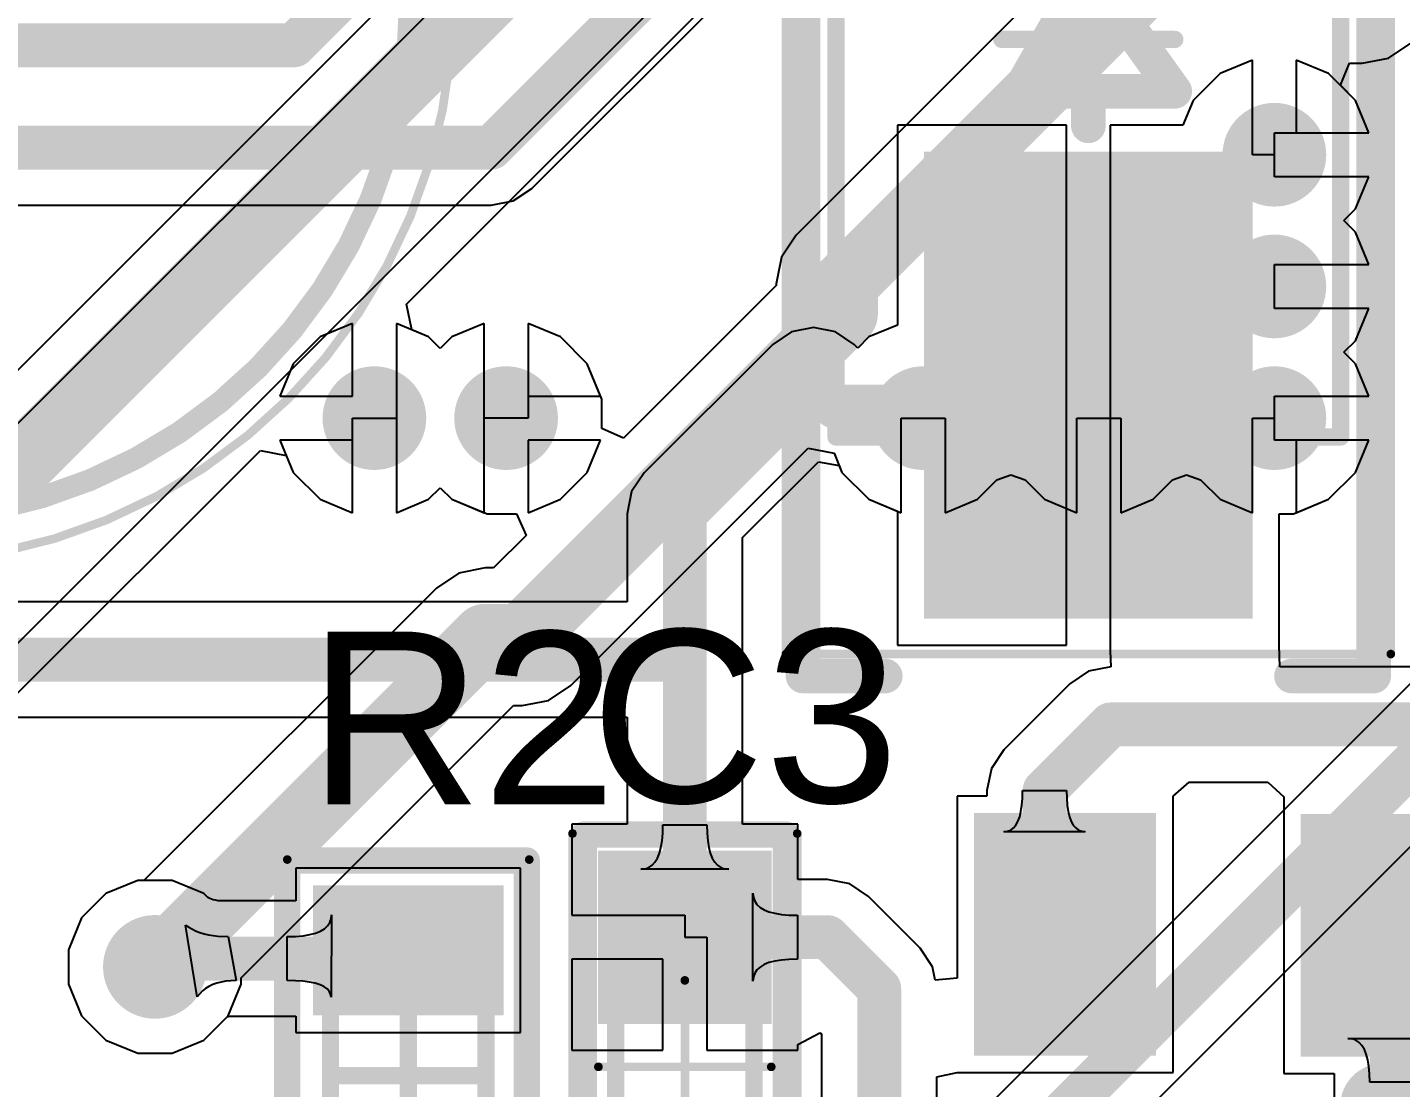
# Model space of a CAD drawing. Header units: inches. Extents: x 1.37 to 4.6, y 1.74 to 5.29.
# Drawn here: x 1.656 to 1.9687, y 3.9575 to 4.199 of the extents above; entities that cross this region are included whole.
import ezdxf

# ---------------------------------------------------------------- set-up
doc = ezdxf.new("R2010")
doc.units = ezdxf.units.IN
doc.header["$MEASUREMENT"] = 0
for name, color, linetype in [('BottomLayer', 5, 'Continuous'), ('Mechanical13', 56, 'Continuous'), ('Mechanical15', 56, 'Continuous'), ('TopLayer', 1, 'Continuous'), ('TopOverlay', 2, 'Continuous'), ('TopPaste', 8, 'Continuous'), ('TopSolder', 216, 'Continuous'), ('ViaHoleLayer', 16, 'Continuous')]:
    doc.layers.add(name, color=color, linetype=linetype)
doc.styles.add('Arial', font='', dxfattribs={"height": 0.2})
doc.styles.get('Arial').set_extended_font_data('Arial')

# ---------------------------------------------------------------- blocks, each defined once
blk = doc.blocks.new('_________0603_116')
at = {"layer": 'TopLayer'}
for points in [[(-0.03937005, -0.01771655), (-0.03937005, 0.01771655), (-0.01771655, 0.01771655), (-0.01771655, -0.01771655)], [(0.01771655, -0.01771655), (0.01771655, 0.01771655), (0.03937005, 0.01771655), (0.03937005, -0.01771655)]]:
    blk.add_hatch(color=1, dxfattribs=at).paths.add_polyline_path(points)
at = {"layer": 'TopPaste'}
for points in [[(-0.03937005, -0.01771655), (-0.03937005, 0.01771655), (-0.01771655, 0.01771655), (-0.01771655, -0.01771655)], [(0.01771655, -0.01771655), (0.01771655, 0.01771655), (0.03937005, 0.01771655), (0.03937005, -0.01771655)]]:
    blk.add_hatch(color=8, dxfattribs=at).paths.add_polyline_path(points)
at = {"layer": 'TopSolder'}
for points in [[(-0.04337005, -0.02171655), (-0.04337005, 0.02171655), (-0.01371655, 0.02171655), (-0.01371655, -0.02171655)], [(0.01371655, -0.02171655), (0.01371655, 0.02171655), (0.04337005, 0.02171655), (0.04337005, -0.02171655)]]:
    blk.add_hatch(color=216, dxfattribs=at).paths.add_polyline_path(points)
at = {"layer": 'Mechanical13', "const_width": 0.003937}
for points in [[(-0.0314961, 0.0177165), (-0.0314961, -0.0177166)], [(-0.0314961, 0.0177165), (0.0314961, 0.0177165)], [(0.0314961, 0.0177165), (0.0314961, -0.0177166)], [(-0.0314961, -0.0177166), (0.0314961, -0.0177166)]]:
    blk.add_lwpolyline(points, dxfattribs=at)
at = {"layer": 'Mechanical13', "const_width": 0.0019685}
for points in [[(-0.0324803, 0.0177165, 1), (-0.0305119, 0.0177165, 1)], [(-0.0324803, 0.0177165, 1), (-0.0305119, 0.0177165, 1)], [(0.0305119, 0.0177165, 1), (0.0324803, 0.0177165, 1)], [(0.0305119, 0.0177165, 1), (0.0324803, 0.0177165, 1)], [(-0.0324803, -0.0177166, 1), (-0.0305119, -0.0177166, 1)], [(-0.0324803, -0.0177166, 1), (-0.0305119, -0.0177166, 1)], [(0.0305119, -0.0177166, 1), (0.0324803, -0.0177166, 1)], [(0.0305119, -0.0177166, 1), (0.0324803, -0.0177166, 1)]]:
    blk.add_lwpolyline(points, format="xyb", close=True, dxfattribs=at)
at = {"layer": 'Mechanical15'}
for points, const_width in [([(-0.0492126, 0.027559), (-0.0492126, -0.0275591)], 0.0019685), ([(-0.0492126, 0.027559), (0.0492126, 0.027559)], 0.0019685), ([(0.0492126, 0.027559), (0.0492126, -0.0275591)], 0.0019685), ([(0, 0.0177165), (0, -0.0177166)], 0.003937), ([(-0.0177165, 0), (0.0177165, 0)], 0.003937), ([(-0.0492126, -0.0275591), (0.0492126, -0.0275591)], 0.0019685)]:
    blk.add_lwpolyline(points, dxfattribs=dict(at, const_width=const_width))
for points, const_width in [([(-0.0497047, 0.027559, 1), (-0.0487205, 0.027559, 1)], 0.0009842), ([(-0.0497047, 0.027559, 1), (-0.0487205, 0.027559, 1)], 0.0009842), ([(0.0487205, 0.027559, 1), (0.0497047, 0.027559, 1)], 0.0009842), ([(0.0487205, 0.027559, 1), (0.0497047, 0.027559, 1)], 0.0009842), ([(-0.0009842, 0.0177165, 1), (0.0009842, 0.0177165, 1)], 0.0019685), ([(-0.0187007, 0, 1), (-0.0167323, 0, 1)], 0.0019685), ([(0.0167323, 0, 1), (0.0187007, 0, 1)], 0.0019685), ([(-0.0009842, -0.0177166, 1), (0.0009842, -0.0177166, 1)], 0.0019685), ([(-0.0497047, -0.0275591, 1), (-0.0487205, -0.0275591, 1)], 0.0009842), ([(-0.0497047, -0.0275591, 1), (-0.0487205, -0.0275591, 1)], 0.0009842), ([(0.0487205, -0.0275591, 1), (0.0497047, -0.0275591, 1)], 0.0009842), ([(0.0487205, -0.0275591, 1), (0.0497047, -0.0275591, 1)], 0.0009842)]:
    blk.add_lwpolyline(points, format="xyb", close=True, dxfattribs=dict(at, const_width=const_width))
at = {"layer": 'TopOverlay', "const_width": 0.006}
for points in [[(-0.0492126, 0.0275591), (-0.0492126, -0.027)], [(-0.0492126, 0.0275591), (0.049, 0.0275591)], [(0.049, 0.0275591), (0.049, -0.027)], [(-0.0492126, -0.027), (0.049, -0.027)]]:
    blk.add_lwpolyline(points, dxfattribs=at)
at = {"layer": 'TopOverlay', "const_width": 0.003}
for points in [[(-0.0507126, 0.0275591, 1), (-0.0477126, 0.0275591, 1)], [(-0.0507126, 0.0275591, 1), (-0.0477126, 0.0275591, 1)], [(0.0475, 0.0275591, 1), (0.0505, 0.0275591, 1)], [(0.0475, 0.0275591, 1), (0.0505, 0.0275591, 1)], [(-0.0507126, -0.027, 1), (-0.0477126, -0.027, 1)], [(-0.0507126, -0.027, 1), (-0.0477126, -0.027, 1)], [(0.0475, -0.027, 1), (0.0505, -0.027, 1)], [(0.0475, -0.027, 1), (0.0505, -0.027, 1)]]:
    blk.add_lwpolyline(points, format="xyb", close=True, dxfattribs=at)
blk = doc.blocks.new('SOT23B_125')
at = {"layer": 'TopLayer'}
for points in [[(-0.0541343, 0.07283505), (-0.0206697, 0.07283505), (-0.0206697, 0.02559095), (-0.0541343, 0.02559095)], [(0.0202677, 0.07262205), (0.0537323, 0.07262205), (0.0537323, 0.02537795), (0.0202677, 0.02537795)], [(-0.0167323, -0.02559095), (0.0167323, -0.02559095), (0.0167323, -0.07283505), (-0.0167323, -0.07283505)]]:
    blk.add_hatch(color=1, dxfattribs=at).paths.add_polyline_path(points)
at = {"layer": 'TopPaste'}
for points in [[(-0.0541343, 0.07283505), (-0.0206697, 0.07283505), (-0.0206697, 0.02559095), (-0.0541343, 0.02559095)], [(0.0202677, 0.07262205), (0.0537323, 0.07262205), (0.0537323, 0.02537795), (0.0202677, 0.02537795)], [(-0.0167323, -0.02559095), (0.0167323, -0.02559095), (0.0167323, -0.07283505), (-0.0167323, -0.07283505)]]:
    blk.add_hatch(color=8, dxfattribs=at).paths.add_polyline_path(points)
at = {"layer": 'TopSolder'}
for points in [[(-0.0581343, 0.07683505), (-0.0166697, 0.07683505), (-0.0166697, 0.02159095), (-0.0581343, 0.02159095)], [(0.0162677, 0.07662205), (0.0577323, 0.07662205), (0.0577323, 0.02137795), (0.0162677, 0.02137795)], [(-0.0207323, -0.02159095), (0.0207323, -0.02159095), (0.0207323, -0.07683505), (-0.0207323, -0.07683505)]]:
    blk.add_hatch(color=216, dxfattribs=at).paths.add_polyline_path(points)
at = {"layer": 'TopOverlay'}
for points, const_width in [([(0.04, 0.01, 1), (0.0301574, 0.01, 1)], 0.0098425), ([(0.0276968, 0.01, 1), (0.032618, 0.01, 1)], 0.0049212), ([(0.0375394, 0.01, 1), (0.0424606, 0.01, 1)], 0.0049212)]:
    blk.add_lwpolyline(points, format="xyb", close=True, dxfattribs=dict(at, const_width=const_width))
blk = doc.blocks.new('MIC_POM_2740P_C33_R_128')
at = {"layer": 'Mechanical13', "const_width": 0.005}
blk.add_lwpolyline([(0.1181102, 0, 1), (-0.1181102, 0, 1)], format="xyb", close=True, dxfattribs=at)
at = {"layer": 'Mechanical15', "const_width": 0.0019685}
blk.add_lwpolyline([(0.1279528, 0, 1), (-0.1279528, 0, 1)], format="xyb", close=True, dxfattribs=at)
at = {"layer": 'TopOverlay', "const_width": 0.005}
blk.add_lwpolyline([(0.1181102, 0, 1), (-0.1181102, 0, 1)], format="xyb", close=True, dxfattribs=at)
blk = doc.blocks.new('DIODE_SMA_146')
at = {"layer": 'TopLayer'}
blk.add_hatch(color=1, dxfattribs=at).paths.add_polyline_path([(-0.1279528, -0.03346455), (-0.1279528, 0.03346455), (-0.0295276, 0.03346455), (-0.0295276, -0.03346455)])
at = {"layer": 'TopPaste'}
blk.add_hatch(color=8, dxfattribs=at).paths.add_polyline_path([(-0.1279528, -0.03346455), (-0.1279528, 0.03346455), (-0.0295276, 0.03346455), (-0.0295276, -0.03346455)])
at = {"layer": 'TopSolder'}
blk.add_hatch(color=216, dxfattribs=at).paths.add_polyline_path([(-0.1319528, -0.03746455), (-0.1319528, 0.03746455), (-0.0255276, 0.03746455), (-0.0255276, -0.03746455)])
at = {"layer": 'Mechanical13', "const_width": 0.003937}
for points in [[(-0.0905512, 0.0574803), (-0.0905512, -0.0574803)], [(-0.0905512, 0.0574803), (0.0905512, 0.0574803)], [(-0.0905512, -0.0574803), (0.0905512, -0.0574803)]]:
    blk.add_lwpolyline(points, dxfattribs=at)
at = {"layer": 'Mechanical13', "const_width": 0.0019685}
for points in [[(-0.0915354, 0.0574803, 1), (-0.089567, 0.0574803, 1)], [(-0.0915354, 0.0574803, 1), (-0.089567, 0.0574803, 1)], [(-0.0915354, -0.0574803, 1), (-0.089567, -0.0574803, 1)], [(-0.0915354, -0.0574803, 1), (-0.089567, -0.0574803, 1)]]:
    blk.add_lwpolyline(points, format="xyb", close=True, dxfattribs=at)
at = {"layer": 'Mechanical15'}
for points, const_width in [([(-0.14, 0.0688976), (-0.14, -0.0688976)], 0.0019685), ([(-0.14, 0.0688976), (0.14, 0.0688976)], 0.0019685), ([(0, 0.019685), (0, -0.0196851)], 0.003937), ([(-0.019685, 0), (0.0196851, 0)], 0.003937), ([(-0.14, -0.0688976), (0.14, -0.0688976)], 0.0019685)]:
    blk.add_lwpolyline(points, dxfattribs=dict(at, const_width=const_width))
for points, const_width in [([(-0.1404921, 0.0688976, 1), (-0.1395079, 0.0688976, 1)], 0.0009842), ([(-0.1404921, 0.0688976, 1), (-0.1395079, 0.0688976, 1)], 0.0009842), ([(-0.0009842, 0.019685, 1), (0.0009842, 0.019685, 1)], 0.0019685), ([(-0.0206692, 0, 1), (-0.0187008, 0, 1)], 0.0019685), ([(-0.0009842, -0.0196851, 1), (0.0009842, -0.0196851, 1)], 0.0019685), ([(-0.1404921, -0.0688976, 1), (-0.1395079, -0.0688976, 1)], 0.0009842), ([(-0.1404921, -0.0688976, 1), (-0.1395079, -0.0688976, 1)], 0.0009842)]:
    blk.add_lwpolyline(points, format="xyb", close=True, dxfattribs=dict(at, const_width=const_width))
at = {"layer": 'TopOverlay', "const_width": 0.007874}
for points in [[(-0.145, 0.065), (0.1476378, 0.065)], [(-0.145, 0.065), (-0.145, 0.0462598)], [(-0.011811, 0.015748), (0.015748, 0)], [(-0.011811, 0.015748), (-0.011811, -0.019685)], [(-0.019685, 0), (-0.011811, 0)], [(0.015748, 0), (-0.011811, -0.019685)], [(-0.145, -0.0462599), (-0.145, -0.065)], [(-0.145, -0.065), (0.1476378, -0.065)]]:
    blk.add_lwpolyline(points, dxfattribs=at)
at = {"layer": 'TopOverlay', "const_width": 0.003937}
for points in [[(-0.1469685, 0.065, 1), (-0.1430315, 0.065, 1)], [(-0.1469685, 0.065, 1), (-0.1430315, 0.065, 1)], [(-0.1469685, 0.0462598, 1), (-0.1430315, 0.0462598, 1)], [(-0.0137795, 0.015748, 1), (-0.0098425, 0.015748, 1)], [(-0.0137795, 0.015748, 1), (-0.0098425, 0.015748, 1)], [(-0.0216535, 0, 1), (-0.0177165, 0, 1)], [(-0.0137795, 0, 1), (-0.0098425, 0, 1)], [(-0.0137795, -0.019685, 1), (-0.0098425, -0.019685, 1)], [(-0.0137795, -0.019685, 1), (-0.0098425, -0.019685, 1)], [(-0.1469685, -0.0462599, 1), (-0.1430315, -0.0462599, 1)], [(-0.1469685, -0.065, 1), (-0.1430315, -0.065, 1)], [(-0.1469685, -0.065, 1), (-0.1430315, -0.065, 1)]]:
    blk.add_lwpolyline(points, format="xyb", close=True, dxfattribs=at)
blk = doc.blocks.new('CAP_0603_183')
at = {"layer": 'TopLayer'}
for points in [[(-0.04727565, 0.01874805), (-0.01577955, 0.01874805), (-0.01577955, -0.01274805), (-0.04727565, -0.01274805)], [(0.01177945, 0.01874805), (0.04327555, 0.01874805), (0.04327555, -0.01274805), (0.01177945, -0.01274805)]]:
    blk.add_hatch(color=1, dxfattribs=at).paths.add_polyline_path(points)
at = {"layer": 'TopPaste'}
for points in [[(-0.04727565, 0.01874805), (-0.01577955, 0.01874805), (-0.01577955, -0.01274805), (-0.04727565, -0.01274805)], [(0.01177945, 0.01874805), (0.04327555, 0.01874805), (0.04327555, -0.01274805), (0.01177945, -0.01274805)]]:
    blk.add_hatch(color=8, dxfattribs=at).paths.add_polyline_path(points)
at = {"layer": 'TopSolder'}
for points in [[(-0.05127565, 0.02274805), (-0.01177955, 0.02274805), (-0.01177955, -0.01674805), (-0.05127565, -0.01674805)], [(0.00777945, 0.02274805), (0.04727555, 0.02274805), (0.04727555, -0.01674805), (0.00777945, -0.01674805)]]:
    blk.add_hatch(color=216, dxfattribs=at).paths.add_polyline_path(points)
at = {"layer": 'Mechanical13', "const_width": 0.003937}
for points in [[(0.029496, 0.018748), (-0.0334961, 0.018748)], [(-0.0334961, -0.0127481), (-0.0334961, 0.018748)], [(0.029496, -0.0127481), (0.029496, 0.018748)], [(0.029496, -0.0127481), (-0.0334961, -0.0127481)]]:
    blk.add_lwpolyline(points, dxfattribs=at)
at = {"layer": 'Mechanical13', "const_width": 0.0019685}
for points in [[(-0.0344803, 0.018748, 1), (-0.0325119, 0.018748, 1)], [(-0.0344803, 0.018748, 1), (-0.0325119, 0.018748, 1)], [(0.0285118, 0.018748, 1), (0.0304802, 0.018748, 1)], [(0.0285118, 0.018748, 1), (0.0304802, 0.018748, 1)], [(-0.0344803, -0.0127481, 1), (-0.0325119, -0.0127481, 1)], [(-0.0344803, -0.0127481, 1), (-0.0325119, -0.0127481, 1)], [(0.0285118, -0.0127481, 1), (0.0304802, -0.0127481, 1)], [(0.0285118, -0.0127481, 1), (0.0304802, -0.0127481, 1)]]:
    blk.add_lwpolyline(points, format="xyb", close=True, dxfattribs=at)
at = {"layer": 'Mechanical15', "const_width": 0.0019685}
for points in [[(0.0511496, 0.0285906), (-0.0551496, 0.0285906)], [(-0.0551496, -0.0225906), (-0.0551496, 0.0285906)], [(0.0511496, -0.0225906), (0.0511496, 0.0285906)], [(-0.002, -0.016685), (-0.002, 0.022685)], [(0.017685, 0.003), (-0.021685, 0.003)], [(0.0511496, -0.0225906), (-0.0551496, -0.0225906)]]:
    blk.add_lwpolyline(points, dxfattribs=at)
at = {"layer": 'Mechanical15', "const_width": 0.0009842}
for points in [[(-0.0556417, 0.0285906, 1), (-0.0546575, 0.0285906, 1)], [(-0.0556417, 0.0285906, 1), (-0.0546575, 0.0285906, 1)], [(0.0506575, 0.0285906, 1), (0.0516417, 0.0285906, 1)], [(0.0506575, 0.0285906, 1), (0.0516417, 0.0285906, 1)], [(-0.0024921, 0.022685, 1), (-0.0015079, 0.022685, 1)], [(-0.0221771, 0.003, 1), (-0.0211929, 0.003, 1)], [(0.0171929, 0.003, 1), (0.0181771, 0.003, 1)], [(-0.0024921, -0.016685, 1), (-0.0015079, -0.016685, 1)], [(-0.0556417, -0.0225906, 1), (-0.0546575, -0.0225906, 1)], [(-0.0556417, -0.0225906, 1), (-0.0546575, -0.0225906, 1)], [(0.0506575, -0.0225906, 1), (0.0516417, -0.0225906, 1)], [(0.0506575, -0.0225906, 1), (0.0516417, -0.0225906, 1)]]:
    blk.add_lwpolyline(points, format="xyb", close=True, dxfattribs=at)
at = {"layer": 'TopOverlay', "const_width": 0.006}
for points in [[(-0.048, 0.026), (-0.0549248, 0.026)], [(-0.0549248, -0.02), (-0.0549248, 0.026)], [(0.051, 0.026), (-0.048, 0.026)], [(0.051, -0.02), (0.051, 0.026)], [(0.051, -0.02), (-0.0549248, -0.02)]]:
    blk.add_lwpolyline(points, dxfattribs=at)
at = {"layer": 'TopOverlay', "const_width": 0.003}
for points in [[(-0.0564248, 0.026, 1), (-0.0534248, 0.026, 1)], [(-0.0564248, 0.026, 1), (-0.0534248, 0.026, 1)], [(-0.0495, 0.026, 1), (-0.0465, 0.026, 1)], [(-0.0495, 0.026, 1), (-0.0465, 0.026, 1)], [(0.0495, 0.026, 1), (0.0525, 0.026, 1)], [(0.0495, 0.026, 1), (0.0525, 0.026, 1)], [(-0.0564248, -0.02, 1), (-0.0534248, -0.02, 1)], [(-0.0564248, -0.02, 1), (-0.0534248, -0.02, 1)], [(0.0495, -0.02, 1), (0.0525, -0.02, 1)], [(0.0495, -0.02, 1), (0.0525, -0.02, 1)]]:
    blk.add_lwpolyline(points, format="xyb", close=True, dxfattribs=at)

msp = doc.modelspace()

# ---------------------------------------------------------------- hatches: boundary and pattern name
at = {"layer": 'BottomLayer'}
h = msp.add_hatch(color=5, dxfattribs=at)
edge = h.paths.add_edge_path()
edge.add_arc((1.94, 4.17), 0.011811, 0, 360)
h = msp.add_hatch(color=5, dxfattribs=at)
edge = h.paths.add_edge_path()
edge.add_arc((1.94, 4.14), 0.011811, 0, 360)
h = msp.add_hatch(color=5, dxfattribs=at)
edge = h.paths.add_edge_path()
edge.add_arc((1.735, 4.11), 0.011811, 0, 360)
h = msp.add_hatch(color=5, dxfattribs=at)
edge = h.paths.add_edge_path()
edge.add_arc((1.765, 4.11), 0.011811, 0, 360)
h = msp.add_hatch(color=5, dxfattribs=at)
edge = h.paths.add_edge_path()
edge.add_arc((1.86, 4.11), 0.011811, 0, 360)
h = msp.add_hatch(color=5, dxfattribs=at)
edge = h.paths.add_edge_path()
edge.add_arc((1.9, 4.11), 0.011811, 0, 360)
h = msp.add_hatch(color=5, dxfattribs=at)
edge = h.paths.add_edge_path()
edge.add_arc((1.94, 4.11), 0.011811, 0, 360)
h = msp.add_hatch(color=5, dxfattribs=at)
edge = h.paths.add_edge_path()
edge.add_arc((1.685, 3.985), 0.011811, 0, 360)
at = {"layer": 'TopLayer'}
h = msp.add_hatch(color=1, dxfattribs=at)
edge = h.paths.add_edge_path()
edge.add_arc((1.94, 4.17), 0.011811, 0, 360)
h = msp.add_hatch(color=1, dxfattribs=at)
edge = h.paths.add_edge_path()
edge.add_arc((1.94, 4.14), 0.011811, 0, 360)
h = msp.add_hatch(color=1, dxfattribs=at)
edge = h.paths.add_edge_path()
edge.add_arc((1.735, 4.11), 0.011811, 0, 360)
h = msp.add_hatch(color=1, dxfattribs=at)
edge = h.paths.add_edge_path()
edge.add_arc((1.765, 4.11), 0.011811, 0, 360)
h = msp.add_hatch(color=1, dxfattribs=at)
edge = h.paths.add_edge_path()
edge.add_arc((1.86, 4.11), 0.011811, 0, 360)
h = msp.add_hatch(color=1, dxfattribs=at)
edge = h.paths.add_edge_path()
edge.add_arc((1.9, 4.11), 0.011811, 0, 360)
h = msp.add_hatch(color=1, dxfattribs=at)
edge = h.paths.add_edge_path()
edge.add_arc((1.94, 4.11), 0.011811, 0, 360)
h = msp.add_hatch(color=1, dxfattribs=at)
edge = h.paths.add_edge_path()
edge.add_arc((1.685, 3.985), 0.011811, 0, 360)
at = {"layer": 'ViaHoleLayer'}
h = msp.add_hatch(color=16, dxfattribs=at)
edge = h.paths.add_edge_path()
edge.add_arc((1.94, 4.17), 0.0059055, 0, 360)
h = msp.add_hatch(color=16, dxfattribs=at)
edge = h.paths.add_edge_path()
edge.add_arc((1.94, 4.14), 0.0059055, 0, 360)
h = msp.add_hatch(color=16, dxfattribs=at)
edge = h.paths.add_edge_path()
edge.add_arc((1.735, 4.11), 0.0059055, 0, 360)
h = msp.add_hatch(color=16, dxfattribs=at)
edge = h.paths.add_edge_path()
edge.add_arc((1.765, 4.11), 0.0059055, 0, 360)
h = msp.add_hatch(color=16, dxfattribs=at)
edge = h.paths.add_edge_path()
edge.add_arc((1.86, 4.11), 0.0059055, 0, 360)
h = msp.add_hatch(color=16, dxfattribs=at)
edge = h.paths.add_edge_path()
edge.add_arc((1.9, 4.11), 0.0059055, 0, 360)
h = msp.add_hatch(color=16, dxfattribs=at)
edge = h.paths.add_edge_path()
edge.add_arc((1.94, 4.11), 0.0059055, 0, 360)
h = msp.add_hatch(color=16, dxfattribs=at)
edge = h.paths.add_edge_path()
edge.add_arc((1.685, 3.985), 0.0059055, 0, 360)

# ---------------------------------------------------------------- linework, layer by layer
at = {"layer": 'BottomLayer'}
for p, q in [((1.8792816, 3.9207184), (2.3135633, 4.355)), ((2.2718173, 4.3503806), (1.864563, 3.9431262)), ((1.8799999, 4.3349997), (1.6049999, 4.0599999)), ((1.645, 4.0499999), (1.925, 4.3299999)), ((1.7423355, 4.1359816), (1.8129171, 4.2065632)), ((1.7347757, 4.2019438), (1.6126365, 4.0798045)), ((1.8813304, 4.2019438), (1.831101, 4.1517143)), ((1.9659987, 4.192014), (1.971084, 4.195412)), ((1.96, 4.1908208), (1.9659987, 4.192014)), ((1.9550246, 4.1858208), (1.9570957, 4.1908208)), ((1.9570957, 4.1908208), (1.96, 4.1908208)), ((1.9584905, 4.1823549), (1.9550246, 4.1858208)), ((1.961537, 4.175), (1.9584905, 4.1823549)), ((1.94, 4.165), (1.94, 4.175)), ((1.94, 4.175), (1.961537, 4.175)), ((1.961537, 4.165), (1.94, 4.165)), ((1.9584905, 4.1576451), (1.961537, 4.165)), ((1.9558454, 4.155), (1.9584905, 4.1576451)), ((1.9584905, 4.1523549), (1.9558454, 4.155)), ((1.831101, 4.1517143), (1.827703, 4.146629)), ((1.961537, 4.145), (1.9584905, 4.1523549)), ((1.827703, 4.146629), (1.8265098, 4.1406303)), ((1.94, 4.135), (1.94, 4.145)), ((1.94, 4.145), (1.961537, 4.145)), ((1.8265098, 4.1402326), (1.7917207, 4.1054435)), ((1.8265098, 4.1406303), (1.8265098, 4.1402326)), ((1.7435087, 4.1300837), (1.7423355, 4.1359816)), ((1.961537, 4.135), (1.94, 4.135)), ((1.9584905, 4.1276451), (1.961537, 4.135)), ((1.7473549, 4.1284905), (1.7435087, 4.1300837)), ((1.76, 4.131537), (1.7526451, 4.1284905)), ((1.76, 4.11), (1.76, 4.131537)), ((1.7773549, 4.1284905), (1.77, 4.131537)), ((1.77, 4.131537), (1.77, 4.11)), ((1.75, 4.1258454), (1.7473549, 4.1284905)), ((1.7526451, 4.1284905), (1.75, 4.1258454)), ((1.7834905, 4.1223549), (1.7773549, 4.1284905)), ((1.9558454, 4.125), (1.9584905, 4.1276451)), ((1.786811, 4.1143385), (1.7834905, 4.1223549)), ((1.9584905, 4.1223549), (1.9558454, 4.125)), ((1.961537, 4.115), (1.9584905, 4.1223549)), ((1.786811, 4.1076049), (1.786811, 4.1143385)), ((1.94, 4.11), (1.94, 4.115)), ((1.94, 4.115), (1.961537, 4.115)), ((1.73, 4.088463), (1.73, 4.11)), ((1.73, 4.11), (1.74, 4.11)), ((1.74, 4.11), (1.74, 4.088463)), ((1.77, 4.11), (1.76, 4.11)), ((1.855, 4.088463), (1.855, 4.11)), ((1.855, 4.11), (1.865, 4.11)), ((1.865, 4.11), (1.865, 4.088463)), ((1.895, 4.088463), (1.895, 4.11)), ((1.895, 4.11), (1.905, 4.11)), ((1.905, 4.11), (1.905, 4.088463)), ((1.935, 4.088463), (1.935, 4.11)), ((1.935, 4.11), (1.94, 4.11)), ((1.7917207, 4.1054435), (1.786811, 4.1076049)), ((1.961537, 4.105), (1.945, 4.105)), ((1.945, 4.105), (1.945, 4.088463)), ((1.9584905, 4.0976451), (1.961537, 4.105)), ((1.6530283, 4.0466744), (1.7090184, 4.1026645)), ((1.7090184, 4.1026645), (1.7149163, 4.1014913)), ((1.7149163, 4.1014913), (1.7165095, 4.0976451)), ((1.779724, 4.0491107), (1.8338015, 4.1031881)), ((1.8338015, 4.1031881), (1.8396995, 4.1020149)), ((1.8396995, 4.1020149), (1.8415095, 4.0976451)), ((1.7165095, 4.0976451), (1.7226451, 4.0915095)), ((1.8415095, 4.0976451), (1.8476451, 4.0915095)), ((1.9523549, 4.0915095), (1.9584905, 4.0976451)), ((1.7473549, 4.0915095), (1.75, 4.0941546)), ((1.75, 4.0941546), (1.7526451, 4.0915095)), ((1.8723549, 4.0915095), (1.8767984, 4.095953)), ((1.8767984, 4.095953), (1.88, 4.0971029)), ((1.88, 4.0971029), (1.8832016, 4.095953)), ((1.8832016, 4.095953), (1.8876451, 4.0915095)), ((1.9123549, 4.0915095), (1.9167984, 4.095953)), ((1.9167984, 4.095953), (1.92, 4.0971029)), ((1.92, 4.0971029), (1.9232016, 4.095953)), ((1.9232016, 4.095953), (1.9276451, 4.0915095)), ((1.7226451, 4.0915095), (1.73, 4.088463)), ((1.74, 4.088463), (1.7473549, 4.0915095)), ((1.7526451, 4.0915095), (1.7606615, 4.088189)), ((1.8476451, 4.0915095), (1.855, 4.088463)), ((1.865, 4.088463), (1.8723549, 4.0915095)), ((1.8876451, 4.0915095), (1.895, 4.088463)), ((1.905, 4.088463), (1.9123549, 4.0915095)), ((1.9276451, 4.0915095), (1.935, 4.088463)), ((1.945, 4.088463), (1.9523549, 4.0915095)), ((1.7606615, 4.088189), (1.7673952, 4.088189)), ((1.7673952, 4.088189), (1.7695566, 4.0832793)), ((1.7695566, 4.0832793), (1.7621472, 4.0758699)), ((1.7601947, 4.0758699), (1.7541961, 4.0746767)), ((1.7621472, 4.0758699), (1.7601947, 4.0758699)), ((1.7541961, 4.0746767), (1.7491107, 4.0712788)), ((1.7491107, 4.0712788), (1.682517, 4.004685)), ((1.7746387, 4.0457127), (1.779724, 4.0491107)), ((1.704685, 3.982517), (1.7666876, 4.0445195)), ((1.7666876, 4.0445195), (1.76864, 4.0445195)), ((1.76864, 4.0445195), (1.7746387, 4.0457127)), ((1.6810844, 4.004685), (1.6738493, 4.0016882)), ((1.682517, 4.004685), (1.6810844, 4.004685)), ((1.6738493, 4.0016882), (1.6683118, 3.9961507)), ((1.6683118, 3.9961507), (1.665315, 3.9889156)), ((1.665315, 3.9889156), (1.665315, 3.9810844)), ((1.704685, 3.9810844), (1.704685, 3.982517)), ((1.665315, 3.9810844), (1.6683118, 3.9738493)), ((1.7016882, 3.9738493), (1.704685, 3.9810844)), ((1.6683118, 3.9738493), (1.6738493, 3.9683118)), ((1.6961507, 3.9683118), (1.7016882, 3.9738493)), ((1.6738493, 3.9683118), (1.6810844, 3.965315)), ((1.6889156, 3.965315), (1.6961507, 3.9683118)), ((1.6810844, 3.965315), (1.6889156, 3.965315))]:
    msp.add_line(p, q, dxfattribs=at)
for points, const_width in [([(1.87, 3.93), (2.33, 4.39)], 0.01), ([(1.6237205, 4.0687205), (1.7958249, 4.2408249)], 0.015), ([(1.842185, 4.1406303), (1.9080507, 4.206496)], 0.015), ([(1.842185, 4.1337397), (1.842185, 4.1406303)], 0.015), ([(1.76864, 4.0601947), (1.842185, 4.1337397)], 0.015), ([(1.685, 3.985), (1.7601947, 4.0601947)], 0.015), ([(1.7601947, 4.0601947), (1.76864, 4.0601947)], 0.015)]:
    msp.add_lwpolyline(points, dxfattribs=dict(at, const_width=const_width))
at = {"layer": 'BottomLayer', "const_width": 0.0075}
for points in [[(1.838435, 4.1406303, 1), (1.845935, 4.1406303, 1)], [(1.838435, 4.1406303, 1), (1.845935, 4.1406303, 1)], [(1.838435, 4.1337397, 1), (1.845935, 4.1337397, 1)], [(1.838435, 4.1337397, 1), (1.845935, 4.1337397, 1)], [(1.7564447, 4.0601947, 1), (1.7639447, 4.0601947, 1)], [(1.7564447, 4.0601947, 1), (1.7639447, 4.0601947, 1)], [(1.76489, 4.0601947, 1), (1.77239, 4.0601947, 1)], [(1.76489, 4.0601947, 1), (1.77239, 4.0601947, 1)], [(1.68125, 3.985, 1), (1.68875, 3.985, 1)]]:
    msp.add_lwpolyline(points, format="xyb", close=True, dxfattribs=at)
at = {"layer": 'TopLayer'}
for p, q in [((1.770897, 4.1623338), (1.8151264, 4.2065632)), ((1.935, 4.191537), (1.9276451, 4.1884905)), ((1.935, 4.17), (1.935, 4.191537)), ((1.9523549, 4.1884905), (1.945, 4.191537)), ((1.945, 4.191537), (1.945, 4.175)), ((1.9276451, 4.1884905), (1.9215095, 4.1823549)), ((1.9584905, 4.1823549), (1.9523549, 4.1884905)), ((1.9215095, 4.1823549), (1.9191805, 4.1767322)), ((1.961537, 4.175), (1.9584905, 4.1823549)), ((1.8926279, 4.1767322), (1.8541636, 4.1767322)), ((1.8541636, 4.1767322), (1.8541636, 4.1311905)), ((1.8926279, 4.1175196), (1.8926279, 4.1767322)), ((1.9191805, 4.1767322), (1.9026279, 4.1767322)), ((1.9026279, 4.1767322), (1.9026279, 4.1175196)), ((1.945, 4.175), (1.961537, 4.175)), ((1.94, 4.17), (1.935, 4.17)), ((1.94, 4.165), (1.94, 4.17)), ((1.961537, 4.165), (1.94, 4.165)), ((1.9584905, 4.1576451), (1.961537, 4.165)), ((1.7666386, 4.1594884), (1.770897, 4.1623338)), ((1.5683846, 4.1584892), (1.7616154, 4.1584892)), ((1.7616154, 4.1584892), (1.7666386, 4.1594884)), ((1.9558454, 4.155), (1.9584905, 4.1576451)), ((1.9584905, 4.1523549), (1.9558454, 4.155)), ((1.961537, 4.145), (1.9584905, 4.1523549)), ((1.94, 4.135), (1.94, 4.145)), ((1.94, 4.145), (1.961537, 4.145)), ((1.961537, 4.135), (1.94, 4.135)), ((1.9584905, 4.1276451), (1.961537, 4.135)), ((1.73, 4.131537), (1.7226451, 4.1284905)), ((1.73, 4.115), (1.73, 4.131537)), ((1.7473549, 4.1284905), (1.74, 4.131537)), ((1.74, 4.131537), (1.74, 4.11)), ((1.76, 4.131537), (1.7526451, 4.1284905)), ((1.76, 4.11), (1.76, 4.131537)), ((1.7773549, 4.1284905), (1.77, 4.131537)), ((1.77, 4.131537), (1.77, 4.115)), ((1.8299801, 4.1296466), (1.8257217, 4.1268012)), ((1.8350033, 4.1306458), (1.8299801, 4.1296466)), ((1.8400264, 4.1296466), (1.8350033, 4.1306458)), ((1.8442849, 4.1268012), (1.8400264, 4.1296466)), ((1.8541636, 4.1311905), (1.8476451, 4.1284905)), ((1.7226451, 4.1284905), (1.7165095, 4.1223549)), ((1.75, 4.1258454), (1.7473549, 4.1284905)), ((1.7526451, 4.1284905), (1.75, 4.1258454)), ((1.7834905, 4.1223549), (1.7773549, 4.1284905)), ((1.8257217, 4.1268012), (1.7964336, 4.0975131)), ((1.8451204, 4.1259658), (1.8442849, 4.1268012)), ((1.8476451, 4.1284905), (1.8451204, 4.1259658)), ((1.9558454, 4.125), (1.9584905, 4.1276451)), ((1.7165095, 4.1223549), (1.713463, 4.115)), ((1.786537, 4.115), (1.7834905, 4.1223549)), ((1.9584905, 4.1223549), (1.9558454, 4.125)), ((1.961537, 4.115), (1.9584905, 4.1223549)), ((1.8926279, 4.058307), (1.8926279, 4.1175196)), ((1.9026279, 4.1175196), (1.9026279, 4.0568846)), ((1.713463, 4.115), (1.73, 4.115)), ((1.77, 4.115), (1.786537, 4.115)), ((1.94, 4.105), (1.94, 4.115)), ((1.94, 4.115), (1.961537, 4.115)), ((1.74, 4.11), (1.74, 4.088463)), ((1.76, 4.088463), (1.76, 4.11)), ((1.73, 4.105), (1.713463, 4.105)), ((1.713463, 4.105), (1.7165095, 4.0976451)), ((1.73, 4.088463), (1.73, 4.105)), ((1.786537, 4.105), (1.77, 4.105)), ((1.77, 4.105), (1.77, 4.088463)), ((1.7834905, 4.0976451), (1.786537, 4.105)), ((1.961537, 4.105), (1.94, 4.105)), ((1.9584905, 4.0976451), (1.961537, 4.105)), ((1.7165095, 4.0976451), (1.7226451, 4.0915095)), ((1.7773549, 4.0915095), (1.7834905, 4.0976451)), ((1.7964336, 4.0975131), (1.7935882, 4.0932547)), ((1.8188414, 4.0827945), (1.8361299, 4.100083)), ((1.8361299, 4.100083), (1.8408516, 4.0992335)), ((1.8408516, 4.0992335), (1.8415095, 4.0976451)), ((1.8415095, 4.0976451), (1.8476451, 4.0915095)), ((1.9523549, 4.0915095), (1.9584905, 4.0976451)), ((1.7473549, 4.0915095), (1.75, 4.0941546)), ((1.75, 4.0941546), (1.7526451, 4.0915095)), ((1.7226451, 4.0915095), (1.73, 4.088463)), ((1.74, 4.088463), (1.7473549, 4.0915095)), ((1.7526451, 4.0915095), (1.76, 4.088463)), ((1.77, 4.088463), (1.7773549, 4.0915095)), ((1.7935882, 4.0932547), (1.792589, 4.0882315)), ((1.8476451, 4.0915095), (1.8541636, 4.0888095)), ((1.9443385, 4.088189), (1.9523549, 4.0915095)), ((1.792589, 4.0882315), (1.792589, 4.0681262)), ((1.8541636, 4.0888095), (1.8541636, 4.058307)), ((1.9410926, 4.0583578), (1.9410926, 4.088189)), ((1.9410926, 4.088189), (1.9443385, 4.088189)), ((1.8188414, 4.055), (1.8188414, 4.0827945)), ((1.792589, 4.0681262), (1.565437, 4.0681262)), ((1.8541636, 4.058307), (1.8926279, 4.058307)), ((1.9026279, 4.0568846), (1.9027151, 4.0533577)), ((1.9410927, 4.058307), (1.9410926, 4.0583578)), ((1.9412151, 4.0533577), (1.9410927, 4.058307)), ((1.8188414, 4.0175071), (1.8188414, 4.055)), ((1.897692, 4.0523585), (1.8934336, 4.0495131)), ((1.9027151, 4.0533577), (1.897692, 4.0523585)), ((1.9772782, 4.0533577), (1.9412151, 4.0533577)), ((1.8934336, 4.0495131), (1.8783832, 4.0344627)), ((1.5658742, 4.0418738), (1.792589, 4.0418738)), ((1.792589, 4.0418738), (1.792589, 4.0175071)), ((1.8783832, 4.0344627), (1.8755378, 4.0302043)), ((1.8755378, 4.0302043), (1.8745386, 4.0251811)), ((1.9169471, 4.0239128), (1.9206248, 4.0271053)), ((1.9206248, 4.0271053), (1.938547, 4.0271053)), ((1.938547, 4.0271053), (1.9421364, 4.0236999)), ((1.8745386, 4.0239129), (1.8677345, 4.0239129)), ((1.8677345, 4.0239129), (1.8677345, 3.9824617)), ((1.8745386, 4.0251811), (1.8745386, 4.0239129)), ((1.8824943, 4.0218035), (1.8826222, 4.0233985)), ((1.8826222, 4.0233985), (1.8826648, 4.0251811)), ((1.8826648, 4.0251811), (1.8926648, 4.0251811)), ((1.8926648, 4.0251811), (1.8927074, 4.0233985)), ((1.8927074, 4.0233985), (1.8928353, 4.0218035)), ((1.9169471, 3.9609209), (1.9169471, 4.0239128)), ((1.9421364, 4.0236999), (1.9421365, 4.0221052)), ((1.8815992, 4.0181444), (1.8819828, 4.0191765)), ((1.8819828, 4.0191765), (1.8822812, 4.0203962)), ((1.8822812, 4.0203962), (1.8824943, 4.0218035)), ((1.8928353, 4.0218035), (1.8930484, 4.0203962)), ((1.8930484, 4.0203962), (1.8933468, 4.0191765)), ((1.8933468, 4.0191765), (1.8937304, 4.0181444)), ((1.9421365, 4.0221052), (1.9421365, 3.9607079)), ((1.792589, 4.0175071), (1.7799672, 4.0175071)), ((1.7799672, 4.0175071), (1.7799672, 3.9967592)), ((1.8006652, 4.0154643), (1.8007152, 4.0173871)), ((1.8007152, 4.0173871), (1.8107152, 4.0173871)), ((1.8107152, 4.0173871), (1.8107652, 4.0154643)), ((1.8314632, 4.0175071), (1.8188414, 4.0175071)), ((1.8314632, 4.0048853), (1.8314632, 4.0175071)), ((1.8792124, 4.0158927), (1.879937, 4.0161742)), ((1.879937, 4.0161742), (1.8805763, 4.0166433)), ((1.8805763, 4.0166433), (1.8811304, 4.0173001)), ((1.8811304, 4.0173001), (1.8815992, 4.0181444)), ((1.8937304, 4.0181444), (1.8941992, 4.0173001)), ((1.8941992, 4.0173001), (1.8947533, 4.0166433)), ((1.8947533, 4.0166433), (1.8953926, 4.0161742)), ((1.8953926, 4.0161742), (1.8961172, 4.0158927)), ((1.8002652, 4.0122259), (1.8005152, 4.0137439)), ((1.8005152, 4.0137439), (1.8006652, 4.0154643)), ((1.8107652, 4.0154643), (1.8109152, 4.0137439)), ((1.8109152, 4.0137439), (1.8111652, 4.0122259)), ((1.8784026, 4.0157989), (1.8792124, 4.0158927)), ((1.896927, 4.0157989), (1.8784026, 4.0157989)), ((1.8961172, 4.0158927), (1.896927, 4.0157989)), ((1.7989152, 4.0088863), (1.7994652, 4.0097971)), ((1.7994652, 4.0097971), (1.7999152, 4.0109103)), ((1.7999152, 4.0109103), (1.8002652, 4.0122259)), ((1.8111652, 4.0122259), (1.8115152, 4.0109103)), ((1.8115152, 4.0109103), (1.8119652, 4.0097971)), ((1.8119652, 4.0097971), (1.8125152, 4.0088863)), ((1.7683057, 4.0074755), (1.7171247, 4.0074755)), ((1.7171247, 4.0074755), (1.7171247, 4.0000136)), ((1.7683057, 3.9700741), (1.7683057, 4.0074755)), ((1.7957152, 4.0072671), (1.7966652, 4.0073683)), ((1.8157152, 4.0072671), (1.7957152, 4.0072671)), ((1.7966652, 4.0073683), (1.7975152, 4.0076719)), ((1.7975152, 4.0076719), (1.7982652, 4.0081779)), ((1.7982652, 4.0081779), (1.7989152, 4.0088863)), ((1.8125152, 4.0088863), (1.8131652, 4.0081779)), ((1.8131652, 4.0081779), (1.8139152, 4.0076719)), ((1.8139152, 4.0076719), (1.8147652, 4.0073683)), ((1.8147652, 4.0073683), (1.8157152, 4.0072671)), ((1.6810844, 4.004685), (1.6738493, 4.0016882)), ((1.6889156, 4.004685), (1.6810844, 4.004685)), ((1.6961507, 4.0016882), (1.6889156, 4.004685)), ((1.8382409, 4.0048853), (1.8314632, 4.0048853)), ((1.8432641, 4.0038861), (1.8382409, 4.0048853)), ((1.8475225, 4.0010407), (1.8432641, 4.0038861)), ((1.6738493, 4.0016882), (1.6683118, 3.9961507)), ((1.6970278, 4.0008111), (1.6961507, 4.0016882)), ((1.6972155, 4.000705), (1.6970278, 4.0008111)), ((1.6975112, 4.0005665), (1.6972155, 4.000705)), ((1.6978739, 4.0004278), (1.6975112, 4.0005665)), ((1.6983091, 4.0002945), (1.6978739, 4.0004278)), ((1.6988205, 4.000173), (1.6983091, 4.0002945)), ((1.8212232, 3.9817591), (1.8212232, 4.0017591)), ((1.8212232, 4.0017591), (1.8213244, 4.0008091)), ((1.8213244, 4.0008091), (1.821628, 3.9999591)), ((1.8592816, 3.9892816), (1.8475225, 4.0010407)), ((1.6994148, 4.0000686), (1.6988205, 4.000173)), ((1.699874, 4.0000136), (1.6994148, 4.0000686)), ((1.7171247, 4.0000136), (1.699874, 4.0000136)), ((1.821628, 3.9999591), (1.822134, 3.9992091)), ((1.822134, 3.9992091), (1.8228424, 3.9985591)), ((1.8228424, 3.9985591), (1.8237532, 3.9980091)), ((1.8237532, 3.9980091), (1.8248664, 3.9975591)), ((1.8248664, 3.9975591), (1.826182, 3.9972091)), ((1.826182, 3.9972091), (1.8277, 3.9969591)), ((1.6683118, 3.9961507), (1.665315, 3.9889156)), ((1.6946475, 3.9781864), (1.6920052, 3.9945093)), ((1.6920052, 3.9945093), (1.6927426, 3.9940112)), ((1.6927426, 3.9940112), (1.6935312, 3.9935654)), ((1.7236042, 3.9936874), (1.7243145, 3.9943374)), ((1.7243145, 3.9943374), (1.7248237, 3.9950874)), ((1.7248237, 3.9950874), (1.7251318, 3.9959374)), ((1.7252387, 3.9968874), (1.7251187, 3.9780681)), ((1.7251318, 3.9959374), (1.7252387, 3.9968874)), ((1.7799672, 3.9967592), (1.8057151, 3.9967592)), ((1.8057151, 3.9967592), (1.8057151, 3.9917592)), ((1.8277, 3.9969591), (1.8294204, 3.9968091)), ((1.8294204, 3.9968091), (1.8313432, 3.9967591)), ((1.8313432, 3.9967591), (1.8313432, 3.9867591)), ((1.6935312, 3.9935654), (1.6943709, 3.9931721)), ((1.6943709, 3.9931721), (1.6952618, 3.9928313)), ((1.6952618, 3.9928313), (1.6962039, 3.9925429)), ((1.6962039, 3.9925429), (1.6971971, 3.9923069)), ((1.6971971, 3.9923069), (1.6982415, 3.9921234)), ((1.6982415, 3.9921234), (1.699337, 3.9919923)), ((1.699337, 3.9919923), (1.7016816, 3.9918874)), ((1.7016816, 3.9918874), (1.7034801, 3.9818874)), ((1.7151187, 3.9918874), (1.7170358, 3.9919374)), ((1.7151187, 3.9818874), (1.7151187, 3.9918874)), ((1.7170358, 3.9919374), (1.7187517, 3.9920874)), ((1.7187517, 3.9920874), (1.7202665, 3.9923374)), ((1.7202665, 3.9923374), (1.7215802, 3.9926874)), ((1.7215802, 3.9926874), (1.7226928, 3.9931374)), ((1.7226928, 3.9931374), (1.7236042, 3.9936874)), ((1.8057151, 3.9917592), (1.8107151, 3.9917592)), ((1.8107151, 3.9917592), (1.8107151, 3.9660111)), ((1.665315, 3.9889156), (1.665315, 3.9810844)), ((1.862127, 3.9850232), (1.8592816, 3.9892816)), ((1.8007151, 3.9867592), (1.7799672, 3.9867592)), ((1.7799672, 3.9867592), (1.7799672, 3.9660111)), ((1.8007151, 3.9660111), (1.8007151, 3.9867592)), ((1.8228424, 3.9849591), (1.822134, 3.9843091)), ((1.8237532, 3.9855091), (1.8228424, 3.9849591)), ((1.8248664, 3.9859591), (1.8237532, 3.9855091)), ((1.826182, 3.9863091), (1.8248664, 3.9859591)), ((1.8277, 3.9865591), (1.826182, 3.9863091)), ((1.8294204, 3.9867091), (1.8277, 3.9865591)), ((1.8313432, 3.9867591), (1.8294204, 3.9867091)), ((1.8627345, 3.9819692), (1.862127, 3.9850232)), ((1.7000733, 3.9815543), (1.6990819, 3.9812952)), ((1.7011368, 3.9817394), (1.7000733, 3.9815543)), ((1.7022724, 3.9818504), (1.7011368, 3.9817394)), ((1.7034801, 3.9818874), (1.7022724, 3.9818504)), ((1.7170187, 3.9818492), (1.7151187, 3.9818874)), ((1.7187187, 3.9817346), (1.7170187, 3.9818492)), ((1.7202187, 3.9815437), (1.7187187, 3.9817346)), ((1.7215187, 3.9812763), (1.7202187, 3.9815437)), ((1.8213244, 3.9827091), (1.8212232, 3.9817591)), ((1.821628, 3.9835591), (1.8213244, 3.9827091)), ((1.822134, 3.9843091), (1.821628, 3.9835591)), ((1.8677345, 3.9824617), (1.8627345, 3.9819692)), ((1.665315, 3.9810844), (1.6683118, 3.9738493)), ((1.6952063, 3.9788896), (1.6946475, 3.9781864)), ((1.6958373, 3.9795188), (1.6952063, 3.9788896)), ((1.6965403, 3.9800739), (1.6958373, 3.9795188)), ((1.6973154, 3.980555), (1.6965403, 3.9800739)), ((1.6981626, 3.9809622), (1.6973154, 3.980555)), ((1.6990819, 3.9812952), (1.6981626, 3.9809622)), ((1.7226187, 3.9809326), (1.7215187, 3.9812763)), ((1.7235187, 3.9805125), (1.7226187, 3.9809326)), ((1.7242187, 3.9800159), (1.7235187, 3.9805125)), ((1.7247187, 3.979443), (1.7242187, 3.9800159)), ((1.7250187, 3.9787938), (1.7247187, 3.979443)), ((1.7251187, 3.9780681), (1.7250187, 3.9787938)), ((1.6683118, 3.9738493), (1.6738493, 3.9683118)), ((1.6961507, 3.9683118), (1.7014549, 3.973616)), ((1.7014549, 3.973616), (1.7014692, 3.9736212)), ((1.7014692, 3.9736212), (1.7017794, 3.9737022)), ((1.7017794, 3.9737022), (1.7021181, 3.9737612)), ((1.7021181, 3.9737612), (1.7171247, 3.9737612)), ((1.7171247, 3.9737612), (1.7171247, 3.9700741)), ((1.7171247, 3.9700741), (1.7249011, 3.9700741)), ((1.7249011, 3.9700741), (1.7250675, 3.9700399)), ((1.7250675, 3.9700399), (1.7252454, 3.9700741)), ((1.7252454, 3.9700741), (1.7683057, 3.9700741)), ((1.8314632, 3.9673333), (1.8364632, 3.9700059)), ((1.8364632, 3.9700059), (1.8368738, 3.9697316)), ((1.8368738, 3.9697316), (1.8368738, 3.9200001)), ((1.6738493, 3.9683118), (1.6810844, 3.965315)), ((1.6889156, 3.965315), (1.6961507, 3.9683118)), ((1.7799672, 3.9660111), (1.8007151, 3.9660111)), ((1.8107151, 3.9660111), (1.8314632, 3.9660111)), ((1.8314632, 3.9660111), (1.8314632, 3.9673333)), ((1.9576928, 3.9686019), (1.9567428, 3.9687019)), ((1.9567428, 3.9687019), (1.9767428, 3.9687019)), ((1.9585428, 3.9683019), (1.9576928, 3.9686019)), ((1.9592928, 3.9678019), (1.9585428, 3.9683019)), ((1.9599428, 3.9671019), (1.9592928, 3.9678019)), ((1.9604928, 3.9662019), (1.9599428, 3.9671019)), ((1.9609428, 3.9651019), (1.9604928, 3.9662019)), ((1.6810844, 3.965315), (1.6889156, 3.965315)), ((1.9612928, 3.9638019), (1.9609428, 3.9651019)), ((1.9615428, 3.9623019), (1.9612928, 3.9638019)), ((1.8631262, 3.9599752), (1.8677345, 3.9609208)), ((1.8631262, 3.9254371), (1.8631262, 3.9599752)), ((1.8677345, 3.9609208), (1.8681263, 3.9609209)), ((1.8681263, 3.9609209), (1.9169471, 3.9609209)), ((1.9421365, 3.9607079), (1.9536166, 3.9607079)), ((1.9536166, 3.9607079), (1.9536166, 3.9276129)), ((1.9616928, 3.9606019), (1.9615428, 3.9623019)), ((1.9617428, 3.9587019), (1.9616928, 3.9606019)), ((1.9717428, 3.9587019), (1.9617428, 3.9587019))]:
    msp.add_line(p, q, dxfattribs=at)
at = {"layer": 'TopLayer', "const_width": 0.01}
for points in [[(1.7166657, 4.1949213), (1.897, 4.3752556)], [(1.7616154, 4.1716154), (1.8550214, 4.2650214)], [(1.6050787, 4.1949213), (1.7166657, 4.1949213)], [(1.5683846, 4.1716154), (1.7616154, 4.1716154)], [(1.8057152, 4.0882315), (1.8350033, 4.1175196)], [(1.8350033, 4.1175196), (1.8399165, 4.1126064)], [(1.8901085, 4.11), (1.8976281, 4.1175196)], [(1.8950542, 4.1149457), (1.8976281, 4.1175196)], [(1.8950542, 4.1149457), (1.8976281, 4.1175196)], [(1.8950542, 4.1149457), (1.8999999, 4.11)], [(1.8399165, 4.1126064), (1.8634138, 4.1126064)], [(1.8634138, 4.1126064), (1.8660202, 4.11)], [(1.8660202, 4.11), (1.8901085, 4.11)], [(1.8999999, 4.11), (1.9, 4.11)], [(1.8057152, 4.055), (1.8057152, 4.0882315)], [(1.56, 4.055), (1.8057152, 4.055)], [(1.8057152, 3.9917591), (1.8057152, 4.055)], [(1.8876648, 4.0251811), (1.9027152, 4.0402315)], [(1.9027152, 4.0402315), (1.9827152, 4.0402315)], [(1.8876648, 3.9970929), (1.8876648, 4.0251811)], [(1.8876648, 3.9970929), (1.8923408, 3.9924169)], [(1.9667428, 3.8225031), (1.9667428, 3.9922039)], [(1.8057152, 3.9917591), (1.8382409, 3.9917591)], [(1.8382409, 3.9917591), (1.85, 3.98)], [(1.685, 3.985), (1.6868874, 3.9868874)], [(1.6868874, 3.9868874), (1.7408278, 3.9868874)], [(1.7408278, 3.9868874), (1.7427152, 3.9887748)], [(1.85, 3.9200001), (1.85, 3.98)]]:
    msp.add_lwpolyline(points, dxfattribs=at)
at = {"layer": 'TopLayer', "const_width": 0.005}
for points in [[(1.7141657, 4.1949213, 1), (1.7191657, 4.1949213, 1)], [(1.7141657, 4.1949213, 1), (1.7191657, 4.1949213, 1)], [(1.7591154, 4.1716154, 1), (1.7641154, 4.1716154, 1)], [(1.7591154, 4.1716154, 1), (1.7641154, 4.1716154, 1)], [(1.8325033, 4.1175196, 1), (1.8375033, 4.1175196, 1)], [(1.8325033, 4.1175196, 1), (1.8375033, 4.1175196, 1)], [(1.8951281, 4.1175196, 1), (1.9001281, 4.1175196, 1)], [(1.8951281, 4.1175196, 1), (1.9001281, 4.1175196, 1)], [(1.8951281, 4.1175196, 1), (1.9001281, 4.1175196, 1)], [(1.8925542, 4.1149457, 1), (1.8975542, 4.1149457, 1)], [(1.8925542, 4.1149457, 1), (1.8975542, 4.1149457, 1)], [(1.8925542, 4.1149457, 1), (1.8975542, 4.1149457, 1)], [(1.8374165, 4.1126064, 1), (1.8424165, 4.1126064, 1)], [(1.8374165, 4.1126064, 1), (1.8424165, 4.1126064, 1)], [(1.8609138, 4.1126064, 1), (1.8659138, 4.1126064, 1)], [(1.8609138, 4.1126064, 1), (1.8659138, 4.1126064, 1)], [(1.8635202, 4.11, 1), (1.8685202, 4.11, 1)], [(1.8635202, 4.11, 1), (1.8685202, 4.11, 1)], [(1.8876085, 4.11, 1), (1.8926085, 4.11, 1)], [(1.8876085, 4.11, 1), (1.8926085, 4.11, 1)], [(1.8974999, 4.11, 1), (1.9024999, 4.11, 1)], [(1.8974999, 4.11, 1), (1.9024999, 4.11, 1)], [(1.8975, 4.11, 1), (1.9025, 4.11, 1)], [(1.8032152, 4.0882315, 1), (1.8082152, 4.0882315, 1)], [(1.8032152, 4.0882315, 1), (1.8082152, 4.0882315, 1)], [(1.8032152, 4.055, 1), (1.8082152, 4.055, 1)], [(1.8032152, 4.055, 1), (1.8082152, 4.055, 1)], [(1.8032152, 4.055, 1), (1.8082152, 4.055, 1)], [(1.9002152, 4.0402315, 1), (1.9052152, 4.0402315, 1)], [(1.9002152, 4.0402315, 1), (1.9052152, 4.0402315, 1)], [(1.8851648, 4.0251811, 1), (1.8901648, 4.0251811, 1)], [(1.8851648, 4.0251811, 1), (1.8901648, 4.0251811, 1)], [(1.8851648, 3.9970929, 1), (1.8901648, 3.9970929, 1)], [(1.8851648, 3.9970929, 1), (1.8901648, 3.9970929, 1)], [(1.8898408, 3.9924169, 1), (1.8948408, 3.9924169, 1)], [(1.9642428, 3.9922039, 1), (1.9692428, 3.9922039, 1)], [(1.8032152, 3.9917591, 1), (1.8082152, 3.9917591, 1)], [(1.8032152, 3.9917591, 1), (1.8082152, 3.9917591, 1)], [(1.8357409, 3.9917591, 1), (1.8407409, 3.9917591, 1)], [(1.8357409, 3.9917591, 1), (1.8407409, 3.9917591, 1)], [(1.6843874, 3.9868874, 1), (1.6893874, 3.9868874, 1)], [(1.6843874, 3.9868874, 1), (1.6893874, 3.9868874, 1)], [(1.7383278, 3.9868874, 1), (1.7433278, 3.9868874, 1)], [(1.7383278, 3.9868874, 1), (1.7433278, 3.9868874, 1)], [(1.7402152, 3.9887748, 1), (1.7452152, 3.9887748, 1)], [(1.6825, 3.985, 1), (1.6875, 3.985, 1)], [(1.8475, 3.98, 1), (1.8525, 3.98, 1)], [(1.8475, 3.98, 1), (1.8525, 3.98, 1)]]:
    msp.add_lwpolyline(points, format="xyb", close=True, dxfattribs=at)

# ---------------------------------------------------------------- block references
for name, p, rotation in [('DIODE_SMA_146', (1.8976281, 4.1962598), 90), ('CAP_0603_183', (1.8027152, 3.9602315), 270), ('_________0603_116', (1.7427152, 3.9602315), 90)]:
    msp.add_blockref(name, p, dxfattribs=dict(rotation=rotation))
for name, p in [('MIC_POM_2740P_C33_R_128', (1.625, 4.205)), ('SOT23B_125', (1.9297428, 3.9432039))]:
    msp.add_blockref(name, p)

# ---------------------------------------------------------------- texts
at = {"layer": 'TopOverlay', "style": 'Arial'}
for s, p in [('R2', (1.7198677, 4.0219963)), ('C3', (1.7842246, 4.0224323))]:
    msp.add_text(s, height=0.0393701, dxfattribs=at).set_placement(p)

doc.saveas('drawing.dxf')
